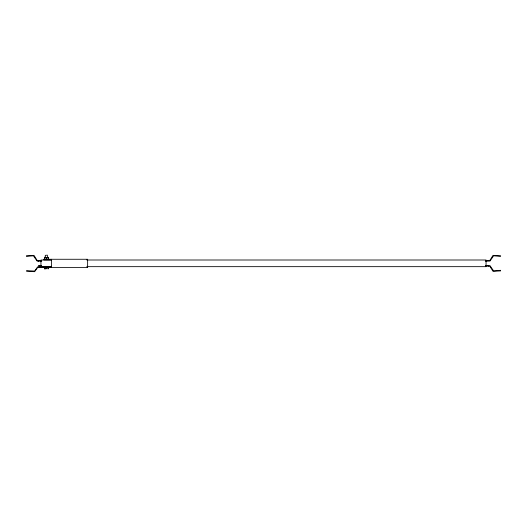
<?xml version="1.0" encoding="UTF-8"?>
<svg xmlns="http://www.w3.org/2000/svg" width="527" height="527" viewBox="0 0 527 527"><rect width="100%" height="100%" fill="white"/><g stroke="black" fill="none" stroke-linecap="round" stroke-linejoin="round"><path stroke-width="0.79" d="M44.466 268.869L44.466 267.446M48.405 259.271L48.405 257.242M51.6 266.24L51.6 267.446M87.634 266.24L87.634 267.446L37.667 267.446L34.637 271.688L26.521 271.247M45.454 257.242L44.466 257.426L48.405 257.426M48.405 259.093L44.466 259.1L44.466 257.242M45.454 268.869L44.466 268.691L48.405 268.691M26.35 255.779L33.991 255.371L37.2 260.516L41.725 260.634M26.396 256.379L33.392 255.819L37.206 261.168L41.725 261.24M500.604 270.311L493.608 270.871L489.978 265.628L485.374 265.45M500.65 270.911L493.008 271.319L489.906 266.359L485.367 266.056M43.787 259.271L87.634 259.271L87.634 266.84L86.902 266.84M43.787 259.877L51.6 259.877M86.902 259.877L87.634 259.877M51.646 260.002L40.948 260.002L40.948 266.662L51.646 266.662M87.021 260.002L486.052 260.002L486.052 266.662L87.021 266.662M485.407 260.634L489.906 260.331L493.008 255.371L500.65 255.779L500.604 256.379L493.608 255.819L489.978 261.063L485.407 261.24M41.626 265.45L38.524 265.45L38.524 266.056L41.626 266.056M26.521 270.641L34.637 271.082L37.667 266.84L51.6 266.84L51.6 259.271M488.476 265.45L488.476 266.056M48.405 267.446L48.405 268.869M47.588 257.762L47.39 255.154L45.282 255.338L45.282 257.762M46.435 257.426L46.435 259.093M46.435 267.446L46.435 268.691M38.524 260.634L38.524 261.24"/></g></svg>
